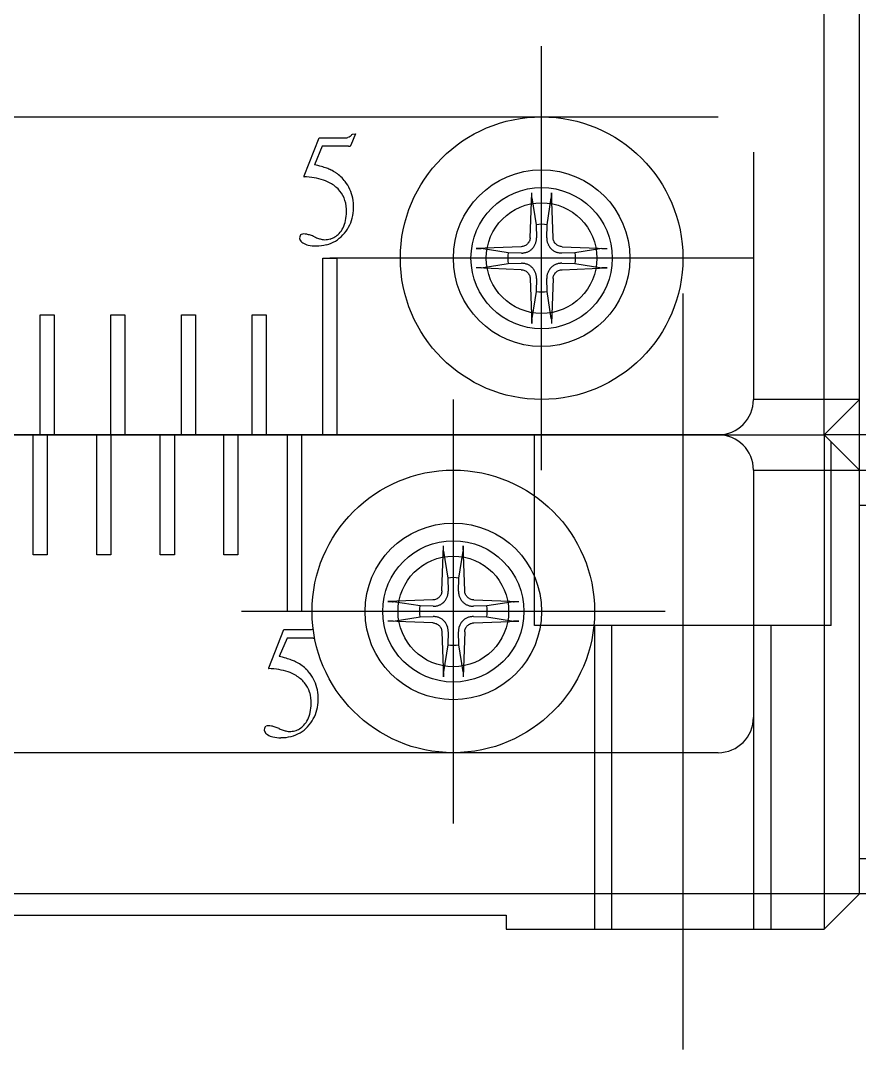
# Model space of a CAD drawing. Extents: x 1 to 231, y 0 to 192.
# Drawn here: x 89.51 to 101.39, y 32.34 to 46.9 of the extents above; entities that cross this region are included whole.
import ezdxf

# ---------------------------------------------------------------- set-up
doc = ezdxf.new("R2010")
doc.units = 0
doc.linetypes.add('CENTER', pattern=[50.8, 31.75, -6.35, 6.35, -6.35])
doc.linetypes.add('DASHED', pattern=[19.05, 12.7, -6.35])
doc.layers.get('0').update_dxf_attribs({"linetype": 'CONTINUOUS'})
doc.layers.add('CENTER', color=1, linetype='CENTER')

msp = doc.modelspace()

# ---------------------------------------------------------------- linework, layer by layer
at = {"color": 7, "linetype": 'CONTINUOUS'}
for p, q in [((100.892, 41.039), (100.892, 49.039)), ((101.392, 34.539), (101.392, 48.539)), ((78.392, 45.539), (99.392, 45.539)), ((94.258, 45.3), (94.19, 45.137)), ((94.213, 45.296), (94.258, 45.3)), ((93.528, 44.703), (93.742, 45.243)), ((93.742, 45.243), (94.115, 45.243)), ((93.787, 45.123), (93.677, 44.862)), ((94.158, 45.123), (93.787, 45.123)), ((99.892, 45.039), (99.892, 41.539)), ((96.729, 43.828), (96.754, 44.465)), ((96.753, 44.454), (96.754, 44.465)), ((96.753, 44.444), (96.753, 44.454)), ((96.753, 44.433), (96.753, 44.444)), ((96.753, 44.428), (96.753, 44.433)), ((96.753, 44.423), (96.753, 44.428)), ((96.753, 44.414), (96.753, 44.423)), ((97.03, 44.465), (97.03, 44.454)), ((97.054, 43.828), (97.03, 44.465)), ((97.03, 44.454), (97.031, 44.444)), ((97.031, 44.423), (97.03, 44.414)), ((97.031, 44.444), (97.031, 44.433)), ((97.031, 44.433), (97.031, 44.428)), ((97.031, 44.428), (97.031, 44.423)), ((96.754, 44.41), (96.753, 44.414)), ((96.754, 44.405), (96.754, 44.41)), ((96.754, 44.402), (96.754, 44.405)), ((96.754, 44.399), (96.754, 44.402)), ((96.755, 44.396), (96.754, 44.399)), ((96.755, 44.393), (96.755, 44.396)), ((96.755, 44.393), (96.814, 44.011)), ((96.969, 44.011), (97.029, 44.393)), ((97.03, 44.402), (97.029, 44.399)), ((97.029, 44.399), (97.029, 44.396)), ((97.029, 44.396), (97.029, 44.393)), ((97.03, 44.414), (97.03, 44.41)), ((97.03, 44.41), (97.03, 44.405)), ((97.03, 44.405), (97.03, 44.402)), ((96.814, 44.011), (96.819, 43.826)), ((96.965, 43.826), (96.969, 44.011)), ((96.603, 43.701), (95.966, 43.677)), ((96.615, 43.702), (96.603, 43.701)), ((96.627, 43.705), (96.615, 43.702)), ((96.639, 43.708), (96.627, 43.705)), ((96.651, 43.712), (96.639, 43.708)), ((96.662, 43.718), (96.651, 43.712)), ((96.673, 43.724), (96.662, 43.718)), ((96.682, 43.732), (96.673, 43.724)), ((96.691, 43.74), (96.682, 43.732)), ((96.699, 43.749), (96.691, 43.74)), ((96.707, 43.758), (96.699, 43.749)), ((96.713, 43.769), (96.707, 43.758)), ((96.719, 43.78), (96.713, 43.769)), ((96.723, 43.792), (96.719, 43.78)), ((96.726, 43.804), (96.723, 43.792)), ((96.728, 43.816), (96.726, 43.804)), ((96.729, 43.828), (96.728, 43.816)), ((97.055, 43.816), (97.054, 43.828)), ((97.057, 43.804), (97.055, 43.816)), ((97.061, 43.792), (97.057, 43.804)), ((97.065, 43.78), (97.061, 43.792)), ((97.071, 43.769), (97.065, 43.78)), ((97.077, 43.758), (97.071, 43.769)), ((97.085, 43.748), (97.077, 43.758)), ((97.093, 43.74), (97.085, 43.748)), ((97.102, 43.732), (97.093, 43.74)), ((97.111, 43.724), (97.102, 43.732)), ((97.122, 43.718), (97.111, 43.724)), ((97.133, 43.712), (97.122, 43.718)), ((97.145, 43.708), (97.133, 43.712)), ((97.157, 43.704), (97.145, 43.708)), ((97.169, 43.702), (97.157, 43.704)), ((97.181, 43.701), (97.169, 43.702)), ((97.181, 43.701), (97.818, 43.677)), ((95.966, 43.677), (95.976, 43.677)), ((95.976, 43.677), (95.987, 43.678)), ((95.987, 43.678), (95.997, 43.678)), ((95.997, 43.678), (96.003, 43.678)), ((96.003, 43.678), (96.007, 43.678)), ((96.007, 43.678), (96.017, 43.677)), ((96.017, 43.677), (96.021, 43.677)), ((96.021, 43.677), (96.025, 43.677)), ((96.025, 43.677), (96.029, 43.677)), ((96.029, 43.677), (96.032, 43.676)), ((96.032, 43.676), (96.035, 43.676)), ((96.035, 43.676), (96.038, 43.676)), ((96.42, 43.616), (96.038, 43.676)), ((96.605, 43.612), (96.42, 43.616)), ((97.364, 43.616), (97.179, 43.612)), ((97.746, 43.676), (97.364, 43.616)), ((97.746, 43.676), (97.748, 43.676)), ((97.748, 43.676), (97.752, 43.676)), ((97.752, 43.676), (97.755, 43.677)), ((97.755, 43.677), (97.758, 43.677)), ((97.758, 43.677), (97.762, 43.677)), ((97.762, 43.677), (97.767, 43.677)), ((97.767, 43.677), (97.776, 43.678)), ((97.776, 43.678), (97.781, 43.678)), ((97.781, 43.678), (97.786, 43.678)), ((97.786, 43.678), (97.797, 43.678)), ((97.797, 43.678), (97.807, 43.677)), ((97.807, 43.677), (97.818, 43.677)), ((93.792, 41.039), (93.792, 43.539)), ((93.792, 43.539), (93.992, 43.539)), ((93.992, 43.539), (93.992, 41.039)), ((95.976, 43.4), (95.966, 43.401)), ((96.603, 43.376), (95.966, 43.401)), ((95.987, 43.4), (95.976, 43.4)), ((95.997, 43.4), (95.987, 43.4)), ((96.003, 43.4), (95.997, 43.4)), ((96.007, 43.4), (96.003, 43.4)), ((96.017, 43.4), (96.007, 43.4)), ((96.021, 43.401), (96.017, 43.4)), ((96.025, 43.401), (96.021, 43.401)), ((96.029, 43.401), (96.025, 43.401)), ((96.032, 43.401), (96.029, 43.401)), ((96.035, 43.402), (96.032, 43.401)), ((96.038, 43.402), (96.035, 43.402)), ((96.038, 43.402), (96.42, 43.462)), ((96.42, 43.462), (96.605, 43.466)), ((97.179, 43.466), (97.364, 43.462)), ((97.181, 43.376), (97.818, 43.401)), ((97.364, 43.462), (97.746, 43.402)), ((97.748, 43.402), (97.746, 43.402)), ((97.752, 43.401), (97.748, 43.402)), ((97.755, 43.401), (97.752, 43.401)), ((97.758, 43.401), (97.755, 43.401)), ((97.762, 43.401), (97.758, 43.401)), ((97.767, 43.4), (97.762, 43.401)), ((97.776, 43.4), (97.767, 43.4)), ((97.781, 43.4), (97.776, 43.4)), ((97.786, 43.4), (97.781, 43.4)), ((97.797, 43.4), (97.786, 43.4)), ((97.807, 43.4), (97.797, 43.4)), ((97.818, 43.401), (97.807, 43.4)), ((96.603, 43.376), (96.615, 43.375)), ((96.615, 43.375), (96.627, 43.373)), ((96.627, 43.373), (96.639, 43.37)), ((96.639, 43.37), (96.65, 43.366)), ((96.65, 43.366), (96.662, 43.36)), ((96.662, 43.36), (96.672, 43.354)), ((96.672, 43.354), (96.682, 43.346)), ((96.682, 43.346), (96.691, 43.338)), ((96.691, 43.338), (96.699, 43.329)), ((96.699, 43.329), (96.706, 43.32)), ((96.706, 43.32), (96.713, 43.309)), ((96.713, 43.309), (96.719, 43.298)), ((96.719, 43.298), (96.723, 43.286)), ((96.723, 43.286), (96.726, 43.274)), ((96.726, 43.274), (96.728, 43.262)), ((96.728, 43.262), (96.729, 43.25)), ((97.054, 43.25), (97.055, 43.262)), ((97.055, 43.262), (97.057, 43.274)), ((97.057, 43.274), (97.061, 43.286)), ((97.061, 43.286), (97.065, 43.297)), ((97.065, 43.297), (97.071, 43.309)), ((97.071, 43.309), (97.077, 43.319)), ((97.077, 43.319), (97.084, 43.329)), ((97.084, 43.329), (97.093, 43.338)), ((97.093, 43.338), (97.101, 43.346)), ((97.101, 43.346), (97.111, 43.354)), ((97.111, 43.354), (97.122, 43.36)), ((97.122, 43.36), (97.133, 43.366)), ((97.133, 43.366), (97.145, 43.37)), ((97.145, 43.37), (97.157, 43.373)), ((97.157, 43.373), (97.169, 43.375)), ((97.169, 43.375), (97.181, 43.376)), ((96.729, 43.25), (96.754, 42.613)), ((96.819, 43.252), (96.814, 43.067)), ((96.969, 43.067), (96.965, 43.252)), ((97.054, 43.25), (97.03, 42.613)), ((96.814, 43.067), (96.755, 42.685)), ((97.029, 42.685), (96.969, 43.067)), ((89.792, 41.039), (89.792, 42.739)), ((89.792, 42.739), (89.992, 42.739)), ((89.992, 42.739), (89.992, 41.039)), ((90.792, 41.039), (90.792, 42.739)), ((90.792, 42.739), (90.992, 42.739)), ((90.992, 42.739), (90.992, 41.039)), ((91.792, 41.039), (91.792, 42.739)), ((91.792, 42.739), (91.992, 42.739)), ((91.992, 42.739), (91.992, 41.039)), ((92.792, 41.039), (92.792, 42.739)), ((92.792, 42.739), (92.992, 42.739)), ((92.992, 42.739), (92.992, 41.039)), ((96.754, 42.679), (96.755, 42.682)), ((96.754, 42.676), (96.754, 42.679)), ((96.754, 42.672), (96.754, 42.676)), ((96.754, 42.668), (96.754, 42.672)), ((96.755, 42.682), (96.755, 42.685)), ((97.029, 42.685), (97.029, 42.682)), ((97.029, 42.682), (97.029, 42.679)), ((97.029, 42.679), (97.03, 42.676)), ((97.03, 42.676), (97.03, 42.672)), ((97.03, 42.672), (97.03, 42.668)), ((96.753, 42.664), (96.754, 42.668)), ((96.753, 42.655), (96.753, 42.664)), ((96.753, 42.65), (96.753, 42.655)), ((96.753, 42.645), (96.753, 42.65)), ((96.753, 42.634), (96.753, 42.645)), ((96.753, 42.624), (96.753, 42.634)), ((96.754, 42.613), (96.753, 42.624)), ((97.03, 42.668), (97.03, 42.664)), ((97.03, 42.664), (97.031, 42.655)), ((97.031, 42.634), (97.03, 42.624)), ((97.03, 42.624), (97.03, 42.613)), ((97.031, 42.655), (97.031, 42.65)), ((97.031, 42.65), (97.031, 42.645)), ((97.031, 42.645), (97.031, 42.634)), ((101.392, 41.539), (99.892, 41.539)), ((101.392, 41.539), (100.892, 41.039)), ((76.892, 41.039), (100.892, 41.039)), ((99.392, 41.039), (78.392, 41.039)), ((89.692, 39.339), (89.692, 41.039)), ((89.892, 41.039), (89.892, 39.339)), ((90.592, 39.339), (90.592, 41.039)), ((90.792, 41.039), (90.792, 39.339)), ((91.492, 39.339), (91.492, 41.039)), ((91.692, 41.039), (91.692, 39.339)), ((92.392, 39.339), (92.392, 41.039)), ((92.592, 41.039), (92.592, 39.339)), ((93.292, 38.539), (93.292, 41.039)), ((93.492, 41.039), (93.492, 38.539)), ((100.892, 41.039), (101.392, 40.539)), ((100.892, 41.039), (100.892, 34.039)), ((99.892, 40.539), (101.392, 40.539)), ((99.892, 40.539), (99.892, 37.039)), ((101.392, 40.539), (109.392, 40.539)), ((109.392, 40.039), (101.392, 40.039)), ((89.892, 39.339), (89.692, 39.339)), ((90.792, 39.339), (90.592, 39.339)), ((91.692, 39.339), (91.492, 39.339)), ((92.592, 39.339), (92.392, 39.339)), ((95.479, 38.828), (95.504, 39.465)), ((95.503, 39.454), (95.504, 39.465)), ((95.503, 39.444), (95.503, 39.454)), ((95.503, 39.433), (95.503, 39.444)), ((95.503, 39.428), (95.503, 39.433)), ((95.503, 39.423), (95.503, 39.428)), ((95.503, 39.414), (95.503, 39.423)), ((95.504, 39.41), (95.503, 39.414)), ((95.504, 39.405), (95.504, 39.41)), ((95.504, 39.402), (95.504, 39.405)), ((95.504, 39.399), (95.504, 39.402)), ((95.505, 39.396), (95.504, 39.399)), ((95.505, 39.393), (95.505, 39.396)), ((95.505, 39.393), (95.564, 39.011)), ((95.719, 39.011), (95.779, 39.393)), ((95.78, 39.402), (95.779, 39.399)), ((95.779, 39.399), (95.779, 39.396)), ((95.779, 39.396), (95.779, 39.393)), ((95.78, 39.465), (95.78, 39.454)), ((95.804, 38.828), (95.78, 39.465)), ((95.78, 39.454), (95.781, 39.444)), ((95.781, 39.423), (95.78, 39.414)), ((95.78, 39.414), (95.78, 39.41)), ((95.78, 39.41), (95.78, 39.405)), ((95.78, 39.405), (95.78, 39.402)), ((95.781, 39.444), (95.781, 39.433)), ((95.781, 39.433), (95.781, 39.428)), ((95.781, 39.428), (95.781, 39.423)), ((95.564, 39.011), (95.569, 38.826)), ((95.715, 38.826), (95.719, 39.011)), ((95.441, 38.74), (95.432, 38.732)), ((95.449, 38.749), (95.441, 38.74)), ((95.457, 38.758), (95.449, 38.749)), ((95.463, 38.769), (95.457, 38.758)), ((95.469, 38.78), (95.463, 38.769)), ((95.473, 38.792), (95.469, 38.78)), ((95.476, 38.804), (95.473, 38.792)), ((95.478, 38.816), (95.476, 38.804)), ((95.479, 38.828), (95.478, 38.816)), ((95.805, 38.816), (95.804, 38.828)), ((95.807, 38.804), (95.805, 38.816)), ((95.811, 38.792), (95.807, 38.804)), ((95.815, 38.78), (95.811, 38.792)), ((95.821, 38.769), (95.815, 38.78)), ((95.827, 38.758), (95.821, 38.769)), ((95.835, 38.748), (95.827, 38.758)), ((95.843, 38.74), (95.835, 38.748)), ((95.852, 38.732), (95.843, 38.74)), ((95.353, 38.701), (94.716, 38.677)), ((94.716, 38.677), (94.726, 38.677)), ((94.726, 38.677), (94.737, 38.678)), ((94.737, 38.678), (94.747, 38.678)), ((94.747, 38.678), (94.753, 38.678)), ((94.753, 38.678), (94.757, 38.678)), ((94.757, 38.678), (94.767, 38.677)), ((94.767, 38.677), (94.771, 38.677)), ((94.771, 38.677), (94.775, 38.677)), ((94.775, 38.677), (94.779, 38.677)), ((94.779, 38.677), (94.782, 38.676)), ((94.782, 38.676), (94.785, 38.676)), ((94.785, 38.676), (94.788, 38.676)), ((95.17, 38.616), (94.788, 38.676)), ((95.355, 38.612), (95.17, 38.616)), ((95.365, 38.702), (95.353, 38.701)), ((95.377, 38.705), (95.365, 38.702)), ((95.389, 38.708), (95.377, 38.705)), ((95.401, 38.712), (95.389, 38.708)), ((95.412, 38.718), (95.401, 38.712)), ((95.423, 38.724), (95.412, 38.718)), ((95.432, 38.732), (95.423, 38.724)), ((95.861, 38.724), (95.852, 38.732)), ((95.872, 38.718), (95.861, 38.724)), ((95.883, 38.712), (95.872, 38.718)), ((95.895, 38.708), (95.883, 38.712)), ((95.907, 38.704), (95.895, 38.708)), ((95.919, 38.702), (95.907, 38.704)), ((95.931, 38.701), (95.919, 38.702)), ((96.114, 38.616), (95.929, 38.612)), ((95.931, 38.701), (96.568, 38.677)), ((96.496, 38.676), (96.114, 38.616)), ((96.496, 38.676), (96.498, 38.676)), ((96.498, 38.676), (96.502, 38.676)), ((96.502, 38.676), (96.505, 38.677)), ((96.505, 38.677), (96.508, 38.677)), ((96.508, 38.677), (96.512, 38.677)), ((96.512, 38.677), (96.517, 38.677)), ((96.517, 38.677), (96.526, 38.678)), ((96.526, 38.678), (96.531, 38.678)), ((96.531, 38.678), (96.536, 38.678)), ((96.536, 38.678), (96.547, 38.678)), ((96.547, 38.678), (96.557, 38.677)), ((96.557, 38.677), (96.568, 38.677)), ((93.492, 38.539), (93.292, 38.539)), ((94.788, 38.402), (95.17, 38.462)), ((95.17, 38.462), (95.355, 38.466)), ((95.929, 38.466), (96.114, 38.462)), ((96.114, 38.462), (96.496, 38.402)), ((94.726, 38.4), (94.716, 38.401)), ((95.353, 38.376), (94.716, 38.401)), ((94.737, 38.4), (94.726, 38.4)), ((94.747, 38.4), (94.737, 38.4)), ((94.753, 38.4), (94.747, 38.4)), ((94.757, 38.4), (94.753, 38.4)), ((94.767, 38.4), (94.757, 38.4)), ((94.771, 38.401), (94.767, 38.4)), ((94.775, 38.401), (94.771, 38.401)), ((94.779, 38.401), (94.775, 38.401)), ((94.782, 38.401), (94.779, 38.401)), ((94.785, 38.402), (94.782, 38.401)), ((94.788, 38.402), (94.785, 38.402)), ((95.353, 38.376), (95.365, 38.375)), ((95.365, 38.375), (95.377, 38.373)), ((95.377, 38.373), (95.389, 38.37)), ((95.389, 38.37), (95.4, 38.366)), ((95.4, 38.366), (95.412, 38.36)), ((95.412, 38.36), (95.422, 38.354)), ((95.422, 38.354), (95.432, 38.346)), ((95.432, 38.346), (95.441, 38.338)), ((95.441, 38.338), (95.449, 38.329)), ((95.449, 38.329), (95.456, 38.32)), ((95.456, 38.32), (95.463, 38.309)), ((95.463, 38.309), (95.469, 38.298)), ((95.815, 38.297), (95.821, 38.309)), ((95.821, 38.309), (95.827, 38.319)), ((95.827, 38.319), (95.834, 38.329)), ((95.834, 38.329), (95.843, 38.338)), ((95.843, 38.338), (95.851, 38.346)), ((95.851, 38.346), (95.861, 38.354)), ((95.861, 38.354), (95.872, 38.36)), ((95.872, 38.36), (95.883, 38.366)), ((95.883, 38.366), (95.895, 38.37)), ((95.895, 38.37), (95.907, 38.373)), ((95.907, 38.373), (95.919, 38.375)), ((95.919, 38.375), (95.931, 38.376)), ((95.931, 38.376), (96.568, 38.401)), ((96.498, 38.402), (96.496, 38.402)), ((96.502, 38.401), (96.498, 38.402)), ((96.505, 38.401), (96.502, 38.401)), ((96.508, 38.401), (96.505, 38.401)), ((96.512, 38.401), (96.508, 38.401)), ((96.517, 38.4), (96.512, 38.401)), ((96.526, 38.4), (96.517, 38.4)), ((96.531, 38.4), (96.526, 38.4)), ((96.536, 38.4), (96.531, 38.4)), ((96.547, 38.4), (96.536, 38.4)), ((96.557, 38.4), (96.547, 38.4)), ((96.568, 38.401), (96.557, 38.4)), ((93.028, 37.742), (93.242, 38.282)), ((93.287, 38.162), (93.177, 37.901)), ((93.242, 38.282), (93.615, 38.282)), ((93.658, 38.162), (93.287, 38.162)), ((95.469, 38.298), (95.473, 38.286)), ((95.473, 38.286), (95.476, 38.274)), ((95.476, 38.274), (95.478, 38.262)), ((95.478, 38.262), (95.479, 38.25)), ((95.479, 38.25), (95.504, 37.613)), ((95.569, 38.252), (95.564, 38.067)), ((95.719, 38.067), (95.715, 38.252)), ((95.804, 38.25), (95.78, 37.613)), ((95.804, 38.25), (95.805, 38.262)), ((95.805, 38.262), (95.807, 38.274)), ((95.807, 38.274), (95.811, 38.286)), ((95.811, 38.286), (95.815, 38.297)), ((95.564, 38.067), (95.505, 37.685)), ((95.779, 37.685), (95.719, 38.067)), ((95.503, 37.664), (95.504, 37.668)), ((95.503, 37.655), (95.503, 37.664)), ((95.503, 37.65), (95.503, 37.655)), ((95.503, 37.645), (95.503, 37.65)), ((95.503, 37.634), (95.503, 37.645)), ((95.503, 37.624), (95.503, 37.634)), ((95.504, 37.613), (95.503, 37.624)), ((95.504, 37.679), (95.505, 37.682)), ((95.504, 37.676), (95.504, 37.679)), ((95.504, 37.672), (95.504, 37.676)), ((95.504, 37.668), (95.504, 37.672)), ((95.505, 37.682), (95.505, 37.685)), ((95.779, 37.685), (95.779, 37.682)), ((95.779, 37.682), (95.779, 37.679)), ((95.779, 37.679), (95.78, 37.676)), ((95.78, 37.676), (95.78, 37.672)), ((95.78, 37.672), (95.78, 37.668)), ((95.78, 37.668), (95.78, 37.664)), ((95.78, 37.664), (95.781, 37.655)), ((95.781, 37.634), (95.78, 37.624)), ((95.78, 37.624), (95.78, 37.613)), ((95.781, 37.655), (95.781, 37.65)), ((95.781, 37.65), (95.781, 37.645)), ((95.781, 37.645), (95.781, 37.634)), ((99.392, 36.539), (78.392, 36.539)), ((101.392, 35.039), (109.392, 35.039)), ((101.392, 34.539), (76.392, 34.539)), ((101.392, 34.539), (100.892, 34.039)), ((109.392, 34.539), (101.392, 34.539)), ((81.392, 34.239), (96.392, 34.239)), ((96.392, 34.239), (96.392, 34.039)), ((96.392, 34.039), (100.892, 34.039))]:
    msp.add_line(p, q, dxfattribs=at)
at = {"color": 3, "linetype": 'DASHED'}
for p, q in [((96.792, 38.339), (96.792, 41.039)), ((100.992, 38.339), (100.992, 40.939)), ((100.992, 38.339), (96.792, 38.339)), ((97.642, 38.339), (97.642, 34.039)), ((97.885, 34.039), (97.885, 38.339)), ((99.898, 34.039), (99.898, 38.339)), ((100.142, 34.039), (100.142, 38.339))]:
    msp.add_line(p, q, dxfattribs=at)
at = {"color": 7, "linetype": 'CONTINUOUS'}
for centre in [(96.892, 43.539), (95.642, 38.539)]:
    msp.add_circle(centre, 2, dxfattribs=at)
at = {"color": 3, "linetype": 'CONTINUOUS'}
for centre, radius in [((96.892, 43.539), 1.25), ((96.892, 43.539), 1), ((96.892, 43.539), 0.783), ((95.642, 38.539), 1.25), ((95.642, 38.539), 1), ((95.642, 38.539), 0.783)]:
    msp.add_circle(centre, radius, dxfattribs=at)
at = {"color": 7, "linetype": 'CONTINUOUS'}
for centre, radius, start, end in [((94.069, 45.415), 0.187, 307.1607, 320.255), ((94.115, 45.346), 0.103, 269.9573, 289.456), ((94.108, 45.365), 0.123, 289.8018, 307.0841), ((94.159, 45.196), 0.0733, 269.1351, 281.9708), ((94.169, 45.152), 0.0281, 281.4538, 305.805), ((94.176, 45.141), 0.0151, 307.0574, 344.0647), ((93.167, 42.725), 2.197, 73.9631, 76.5892), ((93.454, 43.718), 1.163, 70.0124, 74.0248), ((93.672, 44.313), 0.53, 63.3872, 70.1611), ((93.679, 44.301), 0.538, 55.5472, 64.6615), ((93.667, 44.284), 0.558, 46.6126, 55.5054), ((93.573, 44.687), 0.0479, 160.8609, 169.2763), ((93.535, 44.694), 0.0092, 167.2044, 192.7956), ((93.528, 44.692), 0.00178, 193.6323, 272.6279), ((93.504, 43.67), 1.021, 80.4715, 88.6731), ((93.545, 43.911), 0.776, 70.6148, 80.4628), ((93.592, 44.047), 0.633, 59.2808, 70.5721), ((93.684, 44.196), 0.458, 39.8178, 59.7095), ((93.624, 44.239), 0.62, 38.2978, 46.5808), ((93.682, 44.29), 0.543, 24.2446, 37.8899), ((93.73, 44.239), 0.395, 17.3246, 39.2769), ((93.658, 44.28), 0.57, 10.8892, 24.1023), ((93.616, 44.207), 0.514, 358.4839, 16.8828), ((93.535, 44.258), 0.694, 359.2215, 10.7983), ((93.478, 44.202), 0.651, 348.3503, 359.2247), ((93.59, 44.263), 0.639, 345.7632, 358.7145), ((93.692, 44.158), 0.433, 334.0754, 348.3685), ((93.683, 44.24), 0.544, 331.19, 345.6305), ((96.892, 43.539), 0.479, 80.6957, 99.3043), ((93.538, 43.827), 0.0728, 156.281, 181.8872), ((93.508, 43.839), 0.0408, 117.1293, 154.954), ((93.518, 43.816), 0.066, 88.0277, 115.4071), ((93.518, 43.624), 0.257, 79.2315, 89.6241), ((93.492, 43.484), 0.4, 71.5675, 79.3119), ((93.423, 43.275), 0.62, 65.85, 71.6275), ((93.962, 44.477), 0.698, 245.8334, 250.8777), ((93.826, 44.069), 0.269, 285.6366, 301.3182), ((93.807, 44.099), 0.303, 301.5113, 315.9675), ((93.719, 44.205), 0.493, 300.7739, 316.7817), ((93.783, 44.115), 0.332, 316.8732, 333.9198), ((93.673, 44.248), 0.556, 316.7918, 331.0148), ((93.539, 43.824), 0.0745, 179.7689, 184.4732), ((93.501, 43.821), 0.0361, 184.316, 191.9442), ((93.48, 43.817), 0.015, 191.5786, 205.2913), ((93.575, 43.853), 0.117, 201.5057, 219.093), ((93.585, 43.862), 0.13, 219.3474, 234.6593), ((93.632, 43.937), 0.218, 236.1652, 258.5243), ((93.694, 44.233), 0.521, 258.2451, 270.7659), ((93.705, 44.294), 0.581, 269.6263, 283.9812), ((93.864, 44.19), 0.394, 250.7805, 258.1713), ((93.826, 44.008), 0.208, 257.9993, 269.3203), ((93.82, 44.095), 0.295, 270.7211, 285.4421), ((93.729, 44.192), 0.477, 284.1459, 300.5209), ((96.61, 43.82), 0.209, 321.2249, 327.3542), ((96.617, 43.815), 0.201, 327.3884, 333.7306), ((96.605, 43.821), 0.214, 333.7006, 339.428), ((96.613, 43.818), 0.206, 339.386, 345.0043), ((96.603, 43.821), 0.216, 345.0596, 350.4557), ((96.597, 43.822), 0.222, 350.4292, 355.7575), ((96.607, 43.821), 0.212, 355.7311, 1.3135), ((97.177, 43.821), 0.213, 178.6874, 184.268), ((97.187, 43.822), 0.222, 184.2424, 189.5709), ((97.181, 43.821), 0.216, 189.5456, 194.9391), ((97.171, 43.818), 0.206, 194.9953, 200.6145), ((97.179, 43.821), 0.214, 200.572, 206.2994), ((97.167, 43.815), 0.201, 206.2694, 212.6116), ((97.174, 43.82), 0.209, 212.6454, 218.7756), ((96.892, 43.539), 0.479, 170.6957, 189.3043), ((96.61, 43.824), 0.213, 268.6874, 274.268), ((96.609, 43.834), 0.222, 274.2424, 279.5709), ((96.61, 43.828), 0.216, 279.5456, 284.9391), ((96.613, 43.818), 0.206, 284.9953, 290.6145), ((96.61, 43.826), 0.214, 290.572, 296.2994), ((96.616, 43.814), 0.201, 296.2694, 302.6116), ((96.611, 43.821), 0.209, 302.6454, 308.7756), ((96.616, 43.815), 0.202, 308.7204, 314.9342), ((96.615, 43.815), 0.202, 315.0678, 321.2775), ((97.168, 43.815), 0.202, 218.7204, 224.9342), ((97.168, 43.816), 0.202, 225.0678, 231.2775), ((97.173, 43.821), 0.209, 231.2249, 237.3542), ((97.168, 43.814), 0.201, 237.3884, 243.7306), ((97.174, 43.826), 0.214, 243.7006, 249.428), ((97.171, 43.818), 0.206, 249.386, 255.0043), ((97.174, 43.828), 0.216, 255.0596, 260.4557), ((97.175, 43.834), 0.222, 260.4292, 265.7575), ((97.174, 43.824), 0.212, 265.7311, 271.3135), ((96.892, 43.539), 0.479, 350.6957, 9.3043), ((96.61, 43.254), 0.212, 85.7311, 91.3135), ((96.609, 43.244), 0.222, 80.4292, 85.7575), ((96.61, 43.25), 0.216, 75.0596, 80.4557), ((96.612, 43.26), 0.206, 69.386, 75.0043), ((96.61, 43.252), 0.214, 63.7006, 69.428), ((96.616, 43.264), 0.201, 57.3884, 63.7306), ((96.611, 43.257), 0.209, 51.2249, 57.3542), ((96.616, 43.262), 0.202, 45.0678, 51.2775), ((96.615, 43.263), 0.202, 38.7204, 44.9342), ((97.168, 43.263), 0.202, 135.0678, 141.2775), ((97.168, 43.262), 0.202, 128.7204, 134.9342), ((97.173, 43.257), 0.209, 122.6454, 128.7756), ((97.168, 43.264), 0.201, 116.2694, 122.6116), ((97.174, 43.252), 0.214, 110.572, 116.2994), ((97.171, 43.26), 0.206, 104.9953, 110.6145), ((97.174, 43.25), 0.216, 99.5456, 104.9391), ((97.175, 43.244), 0.222, 94.2424, 99.5709), ((97.174, 43.254), 0.213, 88.6874, 94.268), ((96.61, 43.258), 0.209, 32.6454, 38.7756), ((96.617, 43.263), 0.201, 26.2694, 32.6116), ((96.605, 43.257), 0.214, 20.572, 26.2994), ((96.613, 43.26), 0.206, 14.9953, 20.6145), ((96.603, 43.257), 0.216, 9.5456, 14.9391), ((96.597, 43.256), 0.222, 4.2424, 9.5709), ((96.606, 43.257), 0.213, 358.6874, 4.268), ((97.187, 43.256), 0.222, 170.4292, 175.7575), ((97.177, 43.257), 0.212, 175.7311, 181.3135), ((97.18, 43.257), 0.216, 165.0596, 170.4557), ((97.171, 43.26), 0.206, 159.386, 165.0043), ((97.179, 43.257), 0.214, 153.7006, 159.428), ((97.167, 43.263), 0.201, 147.3884, 153.7306), ((97.174, 43.258), 0.209, 141.2249, 147.3542), ((96.892, 43.539), 0.479, 260.6957, 279.3043), ((99.392, 41.539), 0.5, 270, 0), ((99.392, 40.539), 0.5, 0, 90), ((95.642, 38.539), 0.479, 80.6957, 99.3043), ((95.355, 38.821), 0.214, 333.7006, 339.428), ((95.363, 38.818), 0.206, 339.386, 345.0043), ((95.353, 38.821), 0.216, 345.0596, 350.4557), ((95.347, 38.822), 0.222, 350.4292, 355.7575), ((95.357, 38.821), 0.212, 355.7311, 1.3135), ((95.927, 38.821), 0.213, 178.6874, 184.268), ((95.937, 38.822), 0.222, 184.2424, 189.5709), ((95.931, 38.821), 0.216, 189.5456, 194.9391), ((95.921, 38.818), 0.206, 194.9953, 200.6145), ((95.929, 38.821), 0.214, 200.572, 206.2994), ((95.642, 38.539), 0.479, 170.6957, 189.3043), ((95.36, 38.824), 0.213, 268.6874, 274.268), ((95.359, 38.834), 0.222, 274.2424, 279.5709), ((95.36, 38.828), 0.216, 279.5456, 284.9391), ((95.363, 38.818), 0.206, 284.9953, 290.6145), ((95.36, 38.826), 0.214, 290.572, 296.2994), ((95.366, 38.814), 0.201, 296.2694, 302.6116), ((95.361, 38.821), 0.209, 302.6454, 308.7756), ((95.366, 38.815), 0.202, 308.7204, 314.9342), ((95.365, 38.815), 0.202, 315.0678, 321.2775), ((95.36, 38.82), 0.209, 321.2249, 327.3542), ((95.367, 38.815), 0.201, 327.3884, 333.7306), ((95.917, 38.815), 0.201, 206.2694, 212.6116), ((95.924, 38.82), 0.209, 212.6454, 218.7756), ((95.918, 38.815), 0.202, 218.7204, 224.9342), ((95.918, 38.816), 0.202, 225.0678, 231.2775), ((95.923, 38.821), 0.209, 231.2249, 237.3542), ((95.918, 38.814), 0.201, 237.3884, 243.7306), ((95.924, 38.826), 0.214, 243.7006, 249.428), ((95.921, 38.818), 0.206, 249.386, 255.0043), ((95.924, 38.828), 0.216, 255.0596, 260.4557), ((95.925, 38.834), 0.222, 260.4292, 265.7575), ((95.924, 38.824), 0.212, 265.7311, 271.3135), ((95.642, 38.539), 0.479, 350.6957, 9.3043), ((95.36, 38.254), 0.212, 85.7311, 91.3135), ((95.359, 38.244), 0.222, 80.4292, 85.7575), ((95.36, 38.25), 0.216, 75.0596, 80.4557), ((95.362, 38.26), 0.206, 69.386, 75.0043), ((95.36, 38.252), 0.214, 63.7006, 69.428), ((95.924, 38.252), 0.214, 110.572, 116.2994), ((95.921, 38.26), 0.206, 104.9953, 110.6145), ((95.924, 38.25), 0.216, 99.5456, 104.9391), ((95.925, 38.244), 0.222, 94.2424, 99.5709), ((95.924, 38.254), 0.213, 88.6874, 94.268), ((95.366, 38.264), 0.201, 57.3884, 63.7306), ((95.361, 38.257), 0.209, 51.2249, 57.3542), ((95.366, 38.262), 0.202, 45.0678, 51.2775), ((95.365, 38.263), 0.202, 38.7204, 44.9342), ((95.36, 38.258), 0.209, 32.6454, 38.7756), ((95.367, 38.263), 0.201, 26.2694, 32.6116), ((95.355, 38.257), 0.214, 20.572, 26.2994), ((95.363, 38.26), 0.206, 14.9953, 20.6145), ((95.353, 38.257), 0.216, 9.5456, 14.9391), ((95.93, 38.257), 0.216, 165.0596, 170.4557), ((95.921, 38.26), 0.206, 159.386, 165.0043), ((95.929, 38.257), 0.214, 153.7006, 159.428), ((95.917, 38.263), 0.201, 147.3884, 153.7306), ((95.924, 38.258), 0.209, 141.2249, 147.3542), ((95.918, 38.263), 0.202, 135.0678, 141.2775), ((95.918, 38.262), 0.202, 128.7204, 134.9342), ((95.923, 38.257), 0.209, 122.6454, 128.7756), ((95.918, 38.264), 0.201, 116.2694, 122.6116), ((93.615, 38.385), 0.103, 269.9573, 289.456), ((93.608, 38.404), 0.123, 289.8018, 293.729), ((93.659, 38.235), 0.0733, 269.1351, 281.9708), ((93.669, 38.191), 0.0281, 281.4538, 288.1573), ((95.347, 38.256), 0.222, 4.2424, 9.5709), ((95.356, 38.257), 0.213, 358.6874, 4.268), ((95.937, 38.256), 0.222, 170.4292, 175.7575), ((95.927, 38.257), 0.212, 175.7311, 181.3135), ((95.642, 38.539), 0.479, 260.6957, 279.3043), ((92.667, 35.764), 2.197, 73.9631, 76.5892), ((92.954, 36.757), 1.163, 70.0124, 74.0248), ((93.073, 37.726), 0.0479, 160.8609, 169.2763), ((93.035, 37.733), 0.0092, 167.2044, 192.7956), ((93.028, 37.731), 0.00178, 193.6323, 272.6279), ((93.004, 36.709), 1.021, 80.4715, 88.6731), ((93.172, 37.352), 0.53, 63.3872, 70.1611), ((93.179, 37.34), 0.538, 55.5472, 64.6615), ((93.167, 37.323), 0.558, 46.6126, 55.5054), ((93.124, 37.278), 0.62, 38.2978, 46.5808), ((93.045, 36.95), 0.776, 70.6148, 80.4628), ((93.092, 37.086), 0.633, 59.2808, 70.5721), ((93.184, 37.234), 0.458, 39.8178, 59.7095), ((93.182, 37.329), 0.543, 24.2446, 37.8899), ((93.23, 37.277), 0.395, 17.3246, 39.2769), ((93.158, 37.319), 0.57, 10.8892, 24.1023), ((93.116, 37.246), 0.514, 358.4839, 16.8828), ((93.09, 37.302), 0.639, 345.7632, 358.7145), ((93.035, 37.297), 0.694, 359.2215, 10.7983), ((92.978, 37.241), 0.651, 348.3503, 359.2247), ((93.183, 37.279), 0.544, 331.19, 345.6305), ((93.283, 37.154), 0.332, 316.8732, 333.9198), ((93.173, 37.287), 0.556, 316.7918, 331.0148), ((93.192, 37.197), 0.433, 334.0754, 348.3685), ((99.392, 37.039), 0.5, 270, 0), ((93.038, 36.866), 0.0728, 156.281, 181.8872), ((93.039, 36.863), 0.0745, 179.7689, 184.4732), ((93.001, 36.86), 0.0361, 184.316, 191.9442), ((92.98, 36.855), 0.015, 191.5786, 205.2913), ((93.075, 36.892), 0.117, 201.5057, 219.093), ((93.008, 36.878), 0.0408, 117.1293, 154.954), ((93.018, 36.854), 0.066, 88.0277, 115.4071), ((93.018, 36.663), 0.257, 79.2315, 89.6241), ((92.992, 36.523), 0.4, 71.5675, 79.3119), ((92.923, 36.314), 0.62, 65.85, 71.6275), ((93.462, 37.516), 0.698, 245.8334, 250.8777), ((93.364, 37.229), 0.394, 250.7805, 258.1713), ((93.32, 37.134), 0.295, 270.7211, 285.4421), ((93.326, 37.108), 0.269, 285.6366, 301.3182), ((93.307, 37.137), 0.303, 301.5113, 315.9675), ((93.219, 37.244), 0.493, 300.7739, 316.7817), ((93.085, 36.9), 0.13, 219.3474, 234.6593), ((93.132, 36.976), 0.218, 236.1652, 258.5243), ((93.194, 37.272), 0.521, 258.2451, 270.7659), ((93.205, 37.333), 0.581, 269.6263, 283.9812), ((93.326, 37.047), 0.208, 257.9993, 269.3203), ((93.229, 37.231), 0.477, 284.1459, 300.5209)]:
    msp.add_arc(centre, radius, start, end, dxfattribs=at)
at = {"layer": 'CENTER', "color": 1, "linetype": 'CENTER'}
for p, q in [((96.892, 40.539), (96.892, 46.539)), ((99.892, 43.539), (93.892, 43.539)), ((98.892, 43.039), (98.892, 32.339)), ((95.642, 35.539), (95.642, 41.539)), ((123.892, 41.039), (100.892, 41.039)), ((98.642, 38.539), (92.642, 38.539))]:
    msp.add_line(p, q, dxfattribs=at)

doc.saveas('drawing.dxf')
